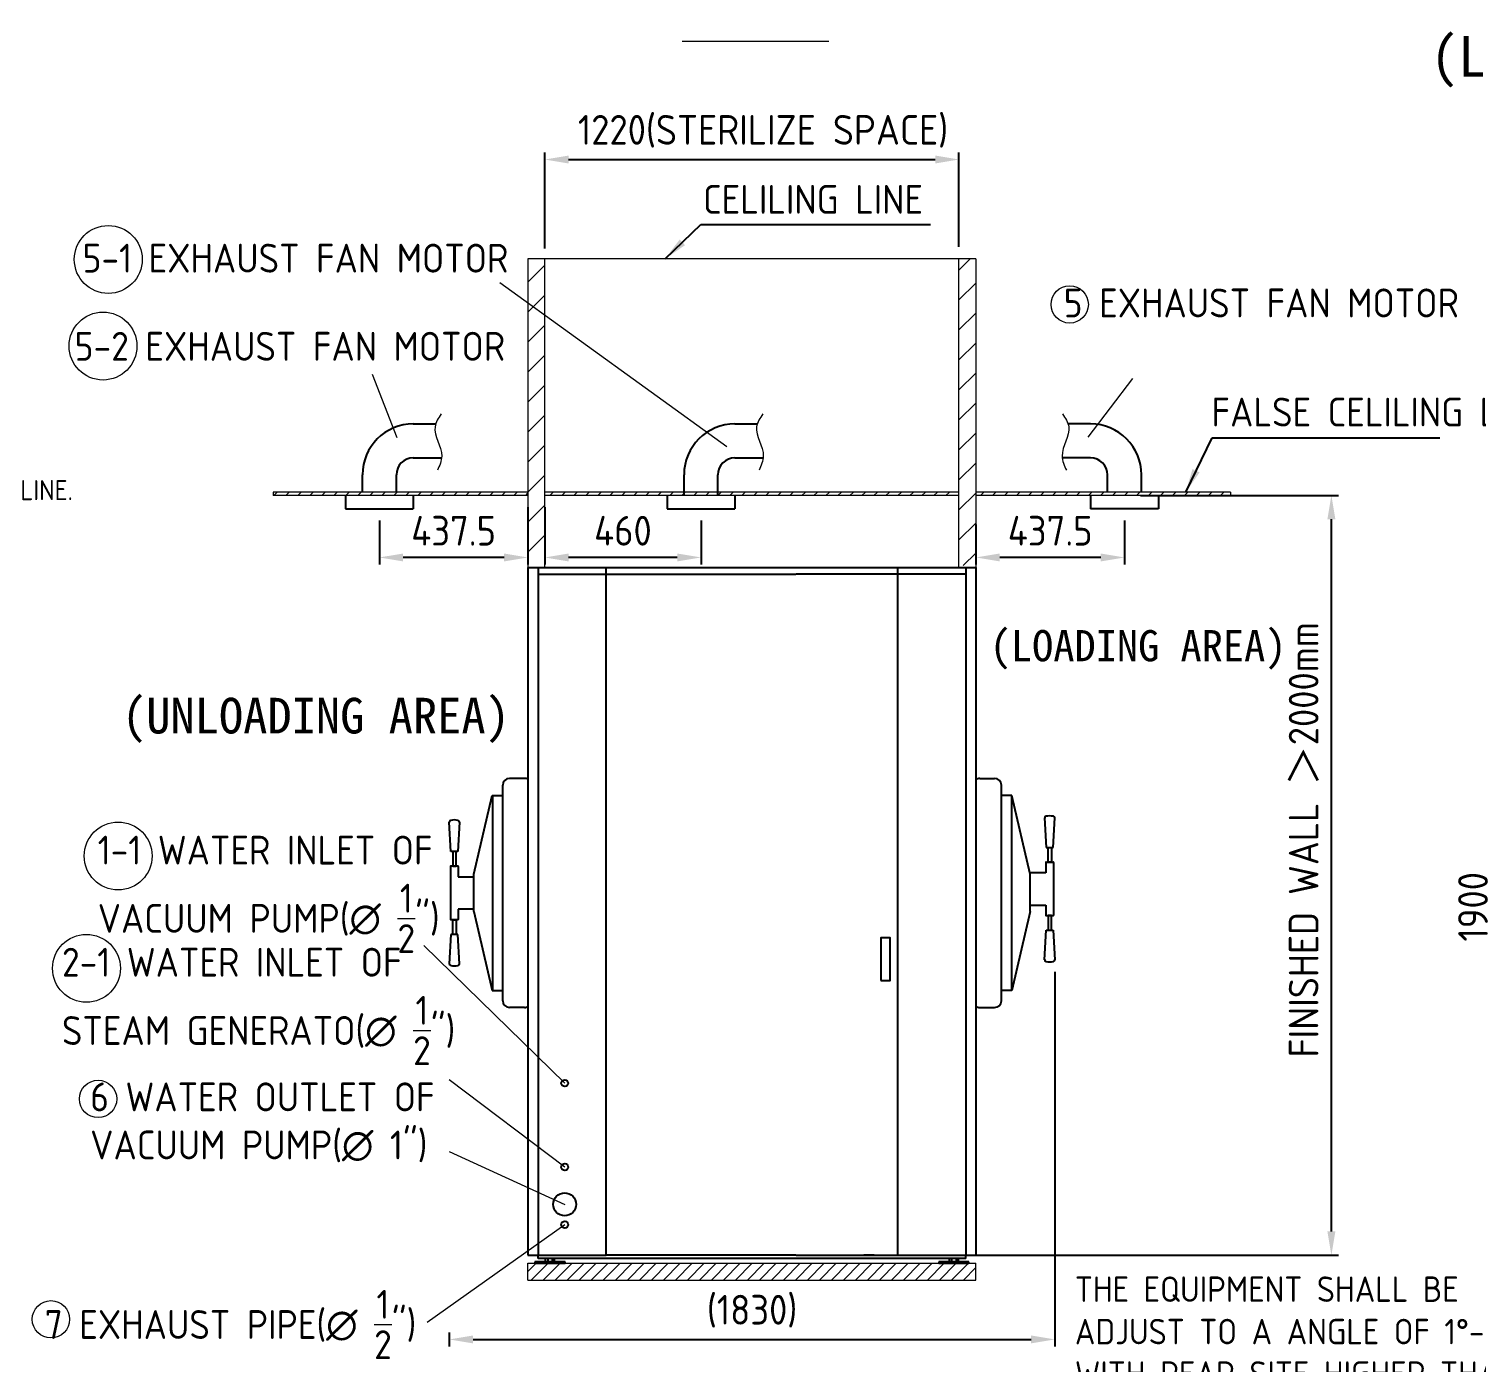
# Model space of a CAD drawing. Header units: millimetres. Extents: x -215875 to 13478, y -2277 to 9476.
# Drawn here: x 4097 to 8361, y 2136 to 6064 of the extents above; entities that cross this region are included whole.
import ezdxf

# ---------------------------------------------------------------- set-up
doc = ezdxf.new("R2010")
doc.units = ezdxf.units.MM
doc.header["$MEASUREMENT"] = 0
doc.linetypes.add('HIDDEN', pattern=[9.525, 6.35, -3.175])
doc.layers.get('0').update_dxf_attribs({"lineweight": 25})
for name, color, linetype, lineweight in [('D', 3, 'Continuous', 13), ('H', 2, 'HIDDEN', 15), ('S', 4, 'Continuous', 15)]:
    doc.layers.add(name, color=color, linetype=linetype, lineweight=lineweight)
doc.styles.get("Standard").update_dxf_attribs({"font": 'KAIU.TTF'})
doc.styles.add('STU25', font='isocp2.shx')
doc.dimstyles.new('STU25', dxfattribs={"dimscale": 35, "dimtxt": 2.5, "dimasz": 2, "dimexe": 0.6, "dimexo": 1, "dimgap": 1, "dimtad": 1, "dimdsep": 46, "dimtxsty": 'STU25', "dimcen": 2, "dimazin": 2, "dimtfac": 1, "dimtmove": 0, "dimatfit": 3, "dimfxl": 0, "dimtolj": 1, "dimtzin": 0, "dimarcsym": 0})
doc.dimstyles.new('STU25$7', dxfattribs={"dimscale": 35, "dimtxt": 2.5, "dimasz": 2, "dimexe": 1.25, "dimexo": 0.625, "dimgap": 1, "dimtad": 0, "dimdec": 4, "dimdsep": 46, "dimtxsty": 'STU25', "dimcen": 2.5, "dimazin": 2, "dimtfac": 1, "dimtdec": 4, "dimtmove": 0, "dimatfit": 3, "dimfxl": 0, "dimtolj": 1, "dimtzin": 0, "dimarcsym": 0})

# ---------------------------------------------------------------- blocks, each defined once
blk = doc.blocks.new('*D19')
at = {"layer": 'D', "color": 0, "lineweight": -2}
for p, q in [((9377.4, 4477.1), (8409.3, 4477.1)), ((8430.3, 4407.1), (8430.3, 2647.1)), ((8577.4, 2577.1), (8409.3, 2577.1))]:
    blk.add_line(p, q, dxfattribs=at)
at = {"layer": 'D', "color": 0}
for points in [[(8442, 4407.1), (8418.6, 4407.1), (8430.3, 4477.1)], [(8418.6, 2647.1), (8442, 2647.1), (8430.3, 2577.1)]]:
    blk.add_solid(points, dxfattribs=at)
at = {"layer": 'Defpoints', "color": 0}
for p in [(9412.4, 4477.1), (8430.3, 2577.1), (8612.4, 2577.1)]:
    blk.add_point(p, dxfattribs=at)
at = {"layer": 'D', "color": 0, "insert": (8351.6, 3477.1), "char_height": 87.5, "attachment_point": 5, "rotation": 90, "style": 'STU25'}
blk.add_mtext('\\A1;1900', dxfattribs=at)
blk = doc.blocks.new('*D7')
at = {"layer": 'D', "color": 0, "lineweight": -2}
for p, q in [((7372.3, 4689.1), (7955.4, 4689.1)), ((7934.4, 2520.4), (7934.4, 4619.1)), ((6622.3, 2450.4), (7955.4, 2450.4))]:
    blk.add_line(p, q, dxfattribs=at)
at = {"layer": 'D', "color": 0}
for points in [[(7946.1, 4619.1), (7922.7, 4619.1), (7934.4, 4689.1)], [(7922.7, 2520.4), (7946.1, 2520.4), (7934.4, 2450.4)]]:
    blk.add_solid(points, dxfattribs=at)
at = {"layer": 'Defpoints', "color": 0}
for p in [(7337.3, 4689.1), (7934.4, 4689.1), (6587.3, 2450.4)]:
    blk.add_point(p, dxfattribs=at)
at = {"layer": 'D', "color": 0, "insert": (7853.4, 3674.5), "char_height": 87.5, "attachment_point": 5, "rotation": 90, "style": 'STU25'}
blk.add_mtext('\\A1;\\Fisocp2.shx|c1;FINISHED WALL \\f新細明體|b0|i0|c136|p65;＞\\Fisocp2.shx|c1;2000mm', dxfattribs=at)
blk = doc.blocks.new('*D8')
at = {"layer": 'D', "color": 0, "linetype": 'Continuous', "lineweight": -2}
for p, q in [((7324.8, 4615), (7324.8, 4485.4)), ((6887.3, 4603.2), (6887.3, 4485.4)), ((7254.8, 4506.4), (6957.3, 4506.4))]:
    blk.add_line(p, q, dxfattribs=at)
at = {"layer": 'D', "color": 0}
for points in [[(6957.3, 4518), (6957.3, 4494.7), (6887.3, 4506.4)], [(7254.8, 4494.7), (7254.8, 4518), (7324.8, 4506.4)]]:
    blk.add_solid(points, dxfattribs=at)
at = {"layer": 'Defpoints', "color": 0}
for p in [(7324.8, 4650), (6887.3, 4638.2), (6887.3, 4506.4)]:
    blk.add_point(p, dxfattribs=at)
at = {"layer": 'D', "color": 0, "insert": (7106, 4585.1), "char_height": 87.5, "attachment_point": 5, "style": 'STU25'}
blk.add_mtext('\\A1;437.5', dxfattribs=at)
blk = doc.blocks.new('*D9')
at = {"layer": 'D', "color": 0, "lineweight": -2}
for p, q in [((5617.3, 4654.1), (5617.3, 4485.4)), ((6077.3, 4615), (6077.3, 4485.4)), ((6007.3, 4506.4), (5687.3, 4506.4))]:
    blk.add_line(p, q, dxfattribs=at)
at = {"layer": 'D', "color": 0}
for points in [[(5687.3, 4518), (5687.3, 4494.7), (5617.3, 4506.4)], [(6007.3, 4494.7), (6007.3, 4518), (6077.3, 4506.4)]]:
    blk.add_solid(points, dxfattribs=at)
at = {"layer": 'Defpoints', "color": 0}
for p in [(5617.3, 4689.1), (6077.3, 4650), (5617.3, 4506.4)]:
    blk.add_point(p, dxfattribs=at)
at = {"layer": 'D', "color": 0, "insert": (5847.3, 4585.1), "char_height": 87.5, "attachment_point": 5, "style": 'STU25'}
blk.add_mtext('\\A1;460', dxfattribs=at)
blk = doc.blocks.new('*D10')
at = {"layer": 'D', "color": 0, "lineweight": -2}
for p, q in [((5617.3, 5416.8), (5617.3, 5699.9)), ((5687.3, 5678.9), (6767.3, 5678.9)), ((6837.3, 5421.6), (6837.3, 5699.9))]:
    blk.add_line(p, q, dxfattribs=at)
at = {"layer": 'D', "color": 0}
for points in [[(5687.3, 5690.6), (5687.3, 5667.2), (5617.3, 5678.9)], [(6767.3, 5667.2), (6767.3, 5690.6), (6837.3, 5678.9)]]:
    blk.add_solid(points, dxfattribs=at)
at = {"layer": 'Defpoints', "color": 0}
for p in [(6837.3, 5678.9), (5617.3, 5381.8), (6837.3, 5386.6)]:
    blk.add_point(p, dxfattribs=at)
at = {"layer": 'D', "color": 0, "insert": (6260, 5762), "char_height": 87.5, "attachment_point": 5, "style": 'STU25'}
blk.add_mtext('\\A1;1220\\Fisocp2.shx|c1;(STERILIZE SPACE)', dxfattribs=at)
blk = doc.blocks.new('*D11')
at = {"layer": 'D', "color": 0, "linetype": 'Continuous', "lineweight": -2}
for p, q in [((5567.3, 4654.1), (5567.3, 4485.4)), ((5129.8, 4615), (5129.8, 4485.4)), ((5497.3, 4506.4), (5199.8, 4506.4))]:
    blk.add_line(p, q, dxfattribs=at)
at = {"layer": 'D', "color": 0}
for points in [[(5199.8, 4518), (5199.8, 4494.7), (5129.8, 4506.4)], [(5497.3, 4494.7), (5497.3, 4518), (5567.3, 4506.4)]]:
    blk.add_solid(points, dxfattribs=at)
at = {"layer": 'Defpoints', "color": 0}
for p in [(5129.8, 4650), (5567.3, 4689.1), (5129.8, 4506.4)]:
    blk.add_point(p, dxfattribs=at)
at = {"layer": 'D', "color": 0, "insert": (5348.5, 4585.1), "char_height": 87.5, "attachment_point": 5, "style": 'STU25'}
blk.add_mtext('\\A1;437.5', dxfattribs=at)
blk = doc.blocks.new('*D29')
at = {"layer": 'D', "color": 0, "lineweight": -2}
for p, q in [((7119.7, 3285.9), (7119.7, 2181.4)), ((5335.8, 2223.1), (5335.8, 2181.4)), ((5405.8, 2202.4), (7049.7, 2202.4))]:
    blk.add_line(p, q, dxfattribs=at)
at = {"layer": 'D', "color": 0}
for points in [[(5405.8, 2214), (5405.8, 2190.7), (5335.8, 2202.4)], [(7049.7, 2190.7), (7049.7, 2214), (7119.7, 2202.4)]]:
    blk.add_solid(points, dxfattribs=at)
at = {"layer": 'Defpoints', "color": 0}
for p in [(7119.7, 3320.9), (5335.8, 2258.1), (7119.7, 2202.4)]:
    blk.add_point(p, dxfattribs=at)
at = {"layer": 'D', "color": 0, "insert": (6227.8, 2285.5), "char_height": 87.5, "attachment_point": 5, "style": 'STU25'}
blk.add_mtext('\\A1;(1830)', dxfattribs=at)

msp = doc.modelspace()

# ---------------------------------------------------------------- hatches: boundary and pattern name
at = {"layer": 'H', "ltscale": 5}
h = msp.add_hatch(dxfattribs=at)
h.set_pattern_fill('ANSI31', color=256, scale=500, style=0)
h.set_pattern_definition([(45, (280.374, -17205.04), (-44.19417, 44.19417), [])])
h.paths.add_polyline_path([(5617.255, 5386.646), (5567.255, 5386.646), (5567.255, 4492.14), (5597.255, 4492.14), (5617.255, 4492.14)])
h = msp.add_hatch(dxfattribs=at)
h.set_pattern_fill('ANSI31', color=256, scale=500, style=0)
h.set_pattern_definition([(45, (100.374, -17205.04), (-44.19417, 44.19417), [])])
h.paths.add_polyline_path([(6887.255, 5386.646), (6837.255, 5386.646), (6837.255, 4477.14), (6874.538, 4492.14), (6887.255, 4477.14)])
at = {"layer": 'H'}
h = msp.add_hatch(dxfattribs=at)
h.set_pattern_fill('ANSI31', color=256, scale=200, style=0)
h.set_pattern_definition([(45, (223828.165, 23021.91), (-17.6776695, 17.6776695), [])])
h.paths.add_polyline_path([(5567.255, 4699.14), (4817.255, 4699.14), (4817.255, 4689.14), (5567.255, 4689.14)])
h = msp.add_hatch(dxfattribs=at)
h.set_pattern_fill('ANSI31', color=256, scale=200, style=0)
h.set_pattern_definition([(45, (205535.978, 17280.36), (-17.6776695, 17.6776695), [])])
h.paths.add_polyline_path([(6837.255, 4689.14), (6837.255, 4699.14), (5617.255, 4699.14), (5617.255, 4689.14)])
h = msp.add_hatch(dxfattribs=at)
h.set_pattern_fill('ANSI31', color=256, scale=200, style=0)
h.set_pattern_definition([(45, (224248.165, 23021.91), (-17.6776695, 17.6776695), [])])
h.paths.add_polyline_path([(6887.255, 4699.14), (7637.255, 4699.14), (7637.255, 4689.14), (6887.255, 4689.14)])
h = msp.add_hatch(dxfattribs=at)
h.set_pattern_fill('ANSI31', color=256, scale=200, style=0)
h.set_pattern_definition([(45, (210877.125, 34612.698), (-17.6776695, 17.6776695), [])])
h.paths.add_polyline_path([(6887.255, 2377.359), (6887.255, 2427.359), (5567.255, 2427.359), (5567.255, 2377.359)])

# ---------------------------------------------------------------- linework, layer by layer
at = {"linetype": 'Continuous'}
for p, q in [((5229.755, 4899.889), (5295.675, 4899.889)), ((6177.255, 4899.889), (6243.175, 4899.889)), ((7224.755, 4899.889), (7158.835, 4899.889)), ((5229.755, 4799.889), (5313.049, 4799.889)), ((6177.255, 4799.889), (6260.549, 4799.889)), ((7224.755, 4799.889), (7141.461, 4799.889)), ((5079.755, 4699.14), (5079.755, 4749.889)), ((5179.755, 4699.14), (5179.755, 4749.889)), ((6027.255, 4689.14), (6027.255, 4749.889)), ((6127.255, 4689.14), (6127.255, 4749.889)), ((7274.755, 4699.14), (7274.755, 4749.889)), ((7374.755, 4699.14), (7374.755, 4749.889)), ((5029.755, 4689.14), (5029.755, 4649.997)), ((5029.755, 4649.997), (5229.755, 4649.997)), ((5229.755, 4689.14), (5229.755, 4649.997)), ((5977.255, 4689.14), (5977.255, 4649.997)), ((5977.255, 4649.997), (6177.255, 4649.997)), ((6177.255, 4689.14), (6177.255, 4649.997)), ((7224.755, 4689.14), (7224.755, 4649.997)), ((7424.755, 4649.997), (7224.755, 4649.997)), ((7424.755, 4689.14), (7424.755, 4649.997)), ((5340.304, 3639.846), (5335.804, 3726.846)), ((5365.804, 3726.846), (5361.304, 3639.846)), ((7089.706, 3738.846), (7094.206, 3651.846)), ((7115.206, 3651.846), (7119.706, 3738.846)), ((5361.304, 3639.846), (5340.304, 3639.846)), ((5346.054, 3639.846), (5346.054, 3596.609)), ((5355.554, 3596.609), (5355.554, 3639.846)), ((7094.206, 3651.846), (7115.206, 3651.846)), ((7099.956, 3608.609), (7099.956, 3651.846)), ((7109.456, 3651.846), (7109.456, 3608.609)), ((5346.054, 3395.872), (5346.054, 3439.109)), ((5355.554, 3439.109), (5355.554, 3395.872)), ((7099.956, 3451.109), (7099.956, 3407.872)), ((7109.456, 3407.872), (7109.456, 3451.109)), ((5340.304, 3395.872), (5335.804, 3308.872)), ((5361.304, 3395.872), (5340.304, 3395.872)), ((5365.804, 3308.872), (5361.304, 3395.872)), ((7089.706, 3320.872), (7094.206, 3407.872)), ((7094.206, 3407.872), (7115.206, 3407.872)), ((7115.206, 3407.872), (7119.706, 3320.872))]:
    msp.add_line(p, q, dxfattribs=at)
for p, q in [((5567.255, 4477.14), (5567.255, 2450.359)), ((5567.255, 4477.14), (6887.255, 4477.14)), ((5597.255, 4477.14), (5597.255, 2450.359)), ((5797.255, 4477.14), (5797.255, 2450.359)), ((5797.755, 4457.14), (5797.755, 4477.14)), ((5798.255, 2450.359), (5798.255, 4477.14)), ((6656.255, 4477.14), (6656.255, 2450.359)), ((6656.755, 4457.14), (6656.755, 4477.14)), ((6657.255, 2450.359), (6657.255, 4477.14)), ((6857.255, 4477.14), (6857.255, 2450.359)), ((6887.255, 4477.14), (6887.255, 2450.359)), ((5597.255, 4457.14), (5797.255, 4457.14)), ((5798.255, 4457.14), (6356.255, 4457.14)), ((6857.255, 4457.14), (6357.255, 4457.14)), ((5797.255, 4195.359), (5798.255, 4195.359)), ((5557.255, 3855.359), (5513.255, 3855.359)), ((6898.255, 3855.359), (6942.255, 3855.359)), ((5463.255, 3805.359), (5463.255, 3230.359)), ((5493.255, 3200.359), (5493.255, 3835.359)), ((6962.255, 3200.359), (6962.255, 3835.359)), ((6992.255, 3805.359), (6992.255, 3230.359)), ((5339.304, 3595.609), (5339.304, 3440.109)), ((5361.304, 3596.609), (5340.304, 3596.609)), ((5346.054, 3596.609), (5355.554, 3596.609)), ((5362.304, 3595.609), (5362.304, 3565.359)), ((7093.206, 3607.609), (7093.206, 3577.359)), ((7094.206, 3608.609), (7115.206, 3608.609)), ((7109.456, 3608.609), (7099.956, 3608.609)), ((7116.206, 3607.609), (7116.206, 3452.109)), ((5362.304, 3565.359), (5408.255, 3565.359)), ((7093.206, 3577.359), (7047.255, 3577.359)), ((5362.304, 3470.359), (5362.304, 3440.109)), ((5408.255, 3470.359), (5362.304, 3470.359)), ((7047.255, 3482.359), (7093.206, 3482.359)), ((7093.206, 3482.359), (7093.206, 3452.109)), ((5361.304, 3439.109), (5340.304, 3439.109)), ((5346.054, 3439.109), (5355.554, 3439.109)), ((7094.206, 3451.109), (7115.206, 3451.109)), ((7109.456, 3451.109), (7099.956, 3451.109)), ((5557.255, 3180.359), (5513.255, 3180.359)), ((6898.255, 3180.359), (6942.255, 3180.359)), ((5567.255, 2450.359), (5597.255, 2450.359)), ((5676.755, 2431.359), (5587.755, 2431.359)), ((5587.755, 2431.359), (5587.755, 2427.359)), ((5597.255, 2440.359), (5597.255, 2450.359)), ((5597.255, 2450.359), (5798.255, 2450.359)), ((6857.255, 2440.359), (5597.255, 2440.359)), ((5618.976, 2431.359), (5618.976, 2440.359)), ((5645.534, 2440.359), (5618.976, 2440.359)), ((5625.616, 2440.359), (5625.616, 2431.359)), ((5638.895, 2440.359), (5638.895, 2431.359)), ((5645.534, 2431.359), (5645.534, 2440.359)), ((5676.755, 2427.359), (5676.755, 2431.359)), ((6356.255, 2450.359), (5798.255, 2450.359)), ((6357.255, 2450.359), (6887.255, 2450.359)), ((6535.534, 2440.359), (6508.976, 2440.359)), ((6587.255, 2450.359), (6557.255, 2450.359)), ((6866.755, 2431.359), (6777.755, 2431.359)), ((6777.755, 2431.359), (6777.755, 2427.359)), ((6808.976, 2431.359), (6808.976, 2440.359)), ((6815.616, 2440.359), (6815.616, 2431.359)), ((6828.895, 2440.359), (6828.895, 2431.359)), ((6835.534, 2431.359), (6835.534, 2440.359)), ((6857.255, 2440.359), (6857.255, 2450.359)), ((6866.755, 2427.359), (6866.755, 2431.359)), ((5587.755, 2427.359), (5676.755, 2427.359)), ((6777.755, 2427.359), (6866.755, 2427.359))]:
    msp.add_line(p, q)
at = {"linetype": 'Continuous', "lineweight": 25}
for p, q in [((5408.255, 3572.859), (5462.092, 3805.359)), ((5462.092, 3805.359), (5463.255, 3805.062)), ((5463.255, 3805.359), (5493.255, 3805.359)), ((6992.255, 3805.359), (6962.255, 3805.359)), ((6993.418, 3805.359), (6992.255, 3805.062)), ((7047.255, 3572.859), (6993.418, 3805.359)), ((5408.255, 3462.859), (5408.255, 3572.859)), ((7047.255, 3462.859), (7047.255, 3572.859)), ((5408.255, 3462.859), (5462.092, 3230.359)), ((7047.255, 3462.859), (6993.418, 3230.359)), ((5462.092, 3230.359), (5463.255, 3230.656)), ((5463.255, 3230.359), (5493.255, 3230.359)), ((6992.255, 3230.359), (6962.255, 3230.359)), ((6993.418, 3230.359), (6992.255, 3230.656))]:
    msp.add_line(p, q, dxfattribs=at)
msp.add_lwpolyline([(6607.255, 3260.359), (6634.255, 3260.359), (6634.255, 3385.359), (6607.255, 3385.359)], close=True)
for centre, radius in [((5675.681, 2957.359), 10), ((5675.681, 2710.359), 10), ((5675.681, 2600.359), 33.5), ((5675.681, 2540.359), 10)]:
    msp.add_circle(centre, radius)
at = {"linetype": 'Continuous'}
for centre, radius, start, end in [((5229.755, 4749.889), 150, 90, 180), ((6177.255, 4749.889), 150, 90, 180), ((7224.755, 4749.889), 150, 0, 90), ((5229.755, 4749.889), 50, 90, 180), ((6177.255, 4749.889), 50, 90, 180), ((7224.755, 4749.889), 50, 0, 90), ((5340.811, 3726.846), 5.007, 101.352885, 180), ((5350.804, 3677.074), 55.773, 78.647115, 101.352885), ((5360.797, 3726.846), 5.007, 354.078128, 78.647115), ((7094.713, 3738.846), 5.007, 101.352885, 185.921872), ((7104.706, 3689.074), 55.773, 78.647115, 101.352885), ((7114.699, 3738.846), 5.007, 0, 78.647115), ((5340.811, 3308.872), 5.007, 180, 258.647115), ((5350.804, 3358.644), 55.773, 258.647115, 281.352885), ((5360.797, 3308.872), 5.007, 281.352885, 5.921872), ((7094.713, 3320.872), 5.007, 174.078128, 258.647115), ((7104.706, 3370.644), 55.773, 258.647115, 281.352885), ((7114.699, 3320.872), 5.007, 281.352885, 360)]:
    msp.add_arc(centre, radius, start, end, dxfattribs=at)
for centre, radius, start, end in [((5513.255, 3835.359), 20, 90, 180), ((5557.255, 3835.359), 20, 60, 90), ((6898.255, 3835.359), 20, 90, 123.367013), ((6942.255, 3835.359), 20, 0, 90), ((5340.304, 3595.609), 1, 90, 180), ((5361.304, 3595.609), 1, 0, 90), ((7094.206, 3607.609), 1, 90, 180), ((7115.206, 3607.609), 1, 0, 90), ((5340.304, 3440.109), 1, 180, 270), ((5361.304, 3440.109), 1, 270, 0), ((7094.206, 3452.109), 1, 180, 270), ((7115.206, 3452.109), 1, 270, 0), ((5513.255, 3200.359), 20, 180, 270), ((6942.255, 3200.359), 20, 270, 0), ((5557.255, 3200.359), 20, 270, 300), ((6898.255, 3200.359), 20, 236.632987, 270)]:
    msp.add_arc(centre, radius, start, end)
at = {"layer": 'D'}
for p, q in [((6021.378, 6027.98), (6453.977, 6027.98)), ((5182.467, 4859.305), (5109.737, 5045.103)), ((5675.681, 2957.359), (5260.46, 3363.262)), ((5675.681, 2710.359), (5335.804, 2967.153)), ((5335.804, 2756.389), (5675.681, 2600.359)), ((5675.681, 2540.359), (5270.34, 2252.368))]:
    msp.add_line(p, q, dxfattribs=at)
at = {"layer": 'D', "linetype": 'Continuous'}
for p, q in [((6153.269, 4832.465), (5484.839, 5315.147)), ((7217.547, 4860.765), (7349.702, 5034.159))]:
    msp.add_line(p, q, dxfattribs=at)
at = {"layer": 'D'}
for centre, radius in [((4331.016, 5384.405), 100), ((7163.449, 5251.883), 55), ((4315.682, 5129.225), 100), ((4360.182, 3626.807), 100), ((4266.781, 3295.826), 100), ((4301.1, 2911.016), 55), ((4162.196, 2261.593), 55)]:
    msp.add_circle(centre, radius, dxfattribs=at)
for points in [[(5311.99, 4929.466), (5293.728, 4891.561), (5313.394, 4805.223), (5300.751, 4763.107)], [(6259.49, 4929.466), (6241.228, 4891.561), (6260.894, 4805.223), (6248.251, 4763.107)], [(7142.52, 4929.466), (7160.782, 4891.561), (7141.116, 4805.223), (7153.759, 4763.107)]]:
    msp.add_spline(points, degree=3, dxfattribs=at)
at = {"layer": 'S', "linetype": 'Continuous'}
for p, q in [((5567.255, 5386.646), (5567.255, 4477.14)), ((5617.255, 4477.14), (5617.255, 5386.646)), ((6837.255, 4477.14), (6837.255, 5386.646)), ((6887.255, 5386.646), (6887.255, 4477.14)), ((5567.255, 4699.14), (4817.255, 4699.14)), ((6837.255, 4699.14), (5617.255, 4699.14)), ((7637.255, 4699.14), (6887.255, 4699.14)), ((5567.255, 4689.14), (4817.255, 4689.14)), ((6837.255, 4689.14), (5617.255, 4689.14)), ((7637.255, 4689.14), (6887.255, 4689.14))]:
    msp.add_line(p, q, dxfattribs=at)
at = {"layer": 'S'}
for p, q in [((6887.255, 5386.646), (5567.255, 5386.646)), ((4817.255, 4699.14), (4817.255, 4689.14)), ((7637.255, 4699.14), (7637.255, 4689.14)), ((5567.255, 2427.359), (6887.255, 2427.359)), ((5567.255, 2377.359), (5567.255, 2427.359)), ((6887.255, 2377.359), (6887.255, 2427.359)), ((5567.255, 2377.359), (6887.255, 2377.359))]:
    msp.add_line(p, q, dxfattribs=at)

# ---------------------------------------------------------------- texts
at = {"layer": 'D', "color": 11, "char_height": 85, "attachment_point": 1, "style": 'STU25'}
for s, insert in [('{\\A1;}\\P{\\A1;\\H0.70420x;     THIS DRAWING GIVES THE BASIC INSTRUCTIONS FOR PROVIDING THE SUPPLY SERVICES AND}\\P{\\A1;\\H0.70420x;ENVIRONMENT THAT GUARANTEES THE PROPER FUNCTIONNING OF THE PRODUCTS FROM THIS }\\P{\\A1;\\H0.70420x;COMPANY. THE PURCHASER, AND THE PURCHARSER\'S INSTALLERS SHALL PROVIDE THE SUPPLY }\\P{\\A1;\\H0.70420x;LlNES NECESSARY FOR EACH PRODUCT IN ACCORDANCE WITH ESTABLlSHED APPLlCABLE NORMS }\\P{\\A1;\\H0.70420x;AND REGULATIONS. THE COMPANY DECLlNES ALL RESPONSABILlTY FOR FAILURE TO COMPLY WITH }\\P{\\A1;\\H0.70420x;SUCH LAWS AND REGULATIONS}{\\A1;\\F????;\\H0.70420x;.}\\P{\\A1;\\F????;\\H0.70420x;}\\P{\\A1;\\F????;\\H0.70420x;}\\P{\\A1;\\F????;\\H0.70420x;}\\P{\\A1;\\Fisocp2.shx;\\H0.70420x;THIS COMPANY RESERVES THE RIGHT TO MODIFY THIS DRAWING ACCORDING TO THE TECHNICAL }\\P{\\A1;\\Fisocp2.shx;\\H0.70420x;DEVELOPMENT OF THE EQUIPMENT.}\\P{\\A1;\\Fisocp2.shx;\\H0.70420x;}\\P{\\A1;\\Fisocp2.shx;\\H0.70420x;}\\P{\\A1;\\Fisocp2.shx;\\H0.70420x;A. AIR INTAKE FREE OF IMPURITIES ∅ }{\\A1;\\fISOCP2|b0|i1|c0|p2;\\H0.70420x;1}{\\A1;\\Fisocp2.shx;\\H0.70420x;/4"}{\\A1;\\fISOCP2|b0|i1|c0|p2;\\H0.70420x;, }{\\A1;\\Fisocp2.shx;\\H0.70420x;FILTERED AND REGULATED AT A PRESSURE OF 6-7 bar}\\P{\\A1;\\F????;\\H0.70420x; }{\\A1;\\Fisocp2.shx;\\H0.70420x;, FLOW OF 0.0083 Nm{\\A1;\\Fisocp2.shx;\\H0.49294x;\\S3^ ;}}{\\A1;\\Fisocp2.shx;\\H0.70441x;/min, APROX. CYCLE CONSUMPTION 0.005 Nm{\\A1;\\Fisocp2.shx;\\H0.49309x;\\S3^ ;}}{\\A1;\\Fisocp2.shx;\\H0.70462x;/min, PLACED THE WALL }\\P{\\A1;\\F????;\\H0.70462x; }{\\A1;\\Fisocp2.shx;\\H0.70462x;WITH BUILT-IN AND ACCESSIBLE KEY.}\\P{\\A1;\\Fisocp2.shx;\\H0.70462x;NOTE:}\\P{\\A1;\\F????;\\H0.70462x; }{\\A1;\\Fisocp2.shx;\\H0.70462x;THIS INTAKE WILL BE PROVIDED ONLY IF THE CUSTOMER HAS AIR NETWORK}{\\A1;\\fArial|b0|i0|c0|p34;\\H0.77508x;.}\\P{\\A1;\\Fisocp2.shx;\\H0.70432x;1. COLD WATER INTAKE OF ∅1/2", TEMPERATURE OF WATER 25°C, CONSUMPTION PER CYCLE 10}{\\A1;\\f細明體|b0|i0|c136|p49;\\H0.70432x;~}{\\A1;\\Fisocp2.shx;\\H0.70432x;300 }\\P{\\A1;\\F???;\\H0.70432x; }{\\A1;\\Fisocp2.shx;\\H0.70432x;LITERS. (WATER CONSUMPTION DETERMINED BY DRYING TIME) THE VACUUM PUMP 10 L/MIN. PRESSURE}\\P{\\A1;\\F???;\\H0.70432x; }{\\A1;\\Fisocp2.shx;\\H0.70432x; OF WATER 0.5}{\\A1;\\f細明體|b0|i0|c136|p49;\\H0.70432x;~}{\\A1;\\Fisocp2.shx;\\H0.70432x;10 bar}{\\A1;\\f標楷體|b0|i0|c136|p65;\\H0.70432x;、}{\\A1;\\Fisocp2.shx;\\H0.70432x;HARDNESS OF WATER 0.9°fH(0.09mmol/L)}{\\A1;\\f標楷體|b0|i0|c136|p65;\\H0.70432x;、}{\\A1;\\Fisocp2.shx;\\H0.70432x;pH 7}{\\A1;\\f細明體|b0|i0|c136|p49;\\H0.70432x;~}{\\A1;\\Fisocp2.shx;\\H0.70432x;9}{\\A1;\\f標楷體|b0|i0|c136|p65;\\H0.70432x;、}{\\A1;\\Fisocp2.shx;\\H0.70432x;THE CHLORIDES LEVEL }\\P{\\A1;\\F???;\\H0.70432x; }{\\A1;\\Fisocp2.shx;\\H0.70432x;WILL BE }{\\A1;\\f新細明體|b0|i0|c136|p16;\\H0.70432x;≦}{\\A1;\\Fisocp2.shx;\\H0.70432x;0.1 mg/l, PLACED THE WALL WITH BUILT-IN AND ACCESSIBLE KEY.}\\P{\\A1;\\Fisocp2.shx;\\H0.70432x;2.COLD TREATEDWATER INTAKE OF ∅1/2"G, SUPPLIED AT TEMPERATURE OF 25°C, CONSUMPTION PER }\\P{\\A1;\\F????;\\H0.70432x; }{\\A1;\\Fisocp2.shx;\\H0.70432x;13L/CYC, PRESSURE OF WATER 0.5}{\\A1;\\f細明體|b0|i0|c136|p49;\\H0.70432x;~}{\\A1;\\Fisocp2.shx;\\H0.70432x;10 bar}{\\A1;\\f標楷體|b0|i0|c136|p65;\\H0.70432x;、}{\\A1;\\Fisocp2.shx;\\H0.70432x;HARDNESS OF WATER}{\\A1;\\f標楷體|b0|i0|c136|p65;\\H0.70432x;≦}{\\A1;\\Fisocp2.shx;\\H0.70432x;0.2°fH(0.02mmol/L)}{\\A1;\\f標楷體|b0|i0|c136|p65;\\H0.70432x;，}{\\A1;\\Fisocp2.shx;\\H0.70432x;pH 5}{\\A1;\\f細明體|b0|i0|c136|p49;\\H0.70432x;~}{\\A1;\\Fisocp2.shx;\\H0.70432x;7AND }\\P{\\A1;\\F???;\\H0.70432x; }{\\A1;\\Fisocp2.shx;\\H0.70432x;WITH CONDUCTIVITY }{\\A1;\\f標楷體|b0|i0|c136|p65;\\H0.70432x;≦}{\\A1;\\Fisocp2.shx;\\H0.70432x;15}{\\A1;\\f標楷體|b0|i0|c136|p65;\\H0.70432x;μ}{\\A1;\\Fisocp2.shx;\\H0.70432x;S/cm , PLACED THE WALL WITH BUILT-IN AND ACCESSIBLE KEY.}\\P{\\A1;\\Fisocp2.shx;\\H0.70432x;}\\P{\\A1;\\Fisocp2.shx;\\H0.70432x;NOTE:}\\P{\\A1;\\Fisocp2.shx;\\H0.70432x; EACH TIME THE STEAM GENERATOR IS EMPTIED FOR CLEANING OR MAINTENANCE, A FURTHER 15 }\\P{\\A1;\\F???;\\H0.70432x; }{\\A1;\\Fisocp2.shx;\\H0.70432x;LITER OF WATER ARE NEEDED TO FILL IT UP AGAIN.}\\P{\\A1;\\Fisocp2.shx;\\H0.70432x;3. DRAINAGE PIPE ∅}{\\A1;\\f標楷體|b0|i0|c136|p65;\\H0.70432x;≧}{\\A1;\\Fisocp2.shx;\\H0.70432x;1" METALLIC PIPE, CORROSION RESISTANCE 2"G. AND A TEMPERATURE OF }\\P{\\A1;\\F???;\\H0.70432x; }{\\A1;\\Fisocp2.shx;\\H0.70432x;100°C ABOVE.}\\P{\\A1;\\Fisocp2.shx;\\H0.70432x;4.ELECTRIC INTAKE}{\\A1;\\f標楷體|b0|i0|c136|p65;\\H0.70432x;，}{\\A1;\\Fisocp2.shx;\\H0.70432x;15kWx2,}{\\A1;\\Fisocp2.shx;\\H0.70432x;WIRE 4 m  LONG. (GENERAL POWER SUPPLY TO THE}{\\A1;\\F???;\\H0.70432x; }{\\A1;\\Fisocp2.shx;\\H0.70432x;STERILIZER).}\\P{\\A1;\\Fisocp2.shx;\\H0.70432x;}\\P{\\A1;\\Fisocp2.shx;\\H0.70432x;}\\P{\\A1;\\Fisocp2.shx;\\H0.70432x;}\\P{\\A1;\\Fisocp2.shx;\\H0.70432x;NOTE:POWER INPUT MUST BE INSTALLED ACCORDING TO LOCAL APPLICABLE NORMS.}\\P{\\A1;\\H0.69596x;NOTE: ONCE THERE EXISTS REVERSING OF FAN BLADES THAT WILL CAUSED NO VACUUM VALUE, }\\P{\\A1;\\H0.69596x;TURN OFF THE MAIN POWER AND THEN SWITCH ANY TWO LINES OF THE THREE-PHASES EXCEPT GROUND LINE. }\\P{\\A1;\\H0.69596x;YOU MAY HAVE TO REPEAT THIS SWITCHING STEPS FOR TWO TIMES TO MATCH }\\P{\\A1;\\H0.69596x;WITH THE CORRECT ROTATING DIRECTION AS SHOWN ON THE PUMP. }\\P{\\A1;\\Fisocp2.shx;\\H0.70432x;5. CEILING MOUNTED AIR EXTRACTION WITH GRILLE DRAW 200 Kcal/h (LOADING / UNLOADING AREA).}\\P{\\A1;\\Fisocp2.shx;\\H0.70432x;5-1 CEILING MOUNTED AIR EXTRACTION WITH GRILLE DRAW 400 Kcal/h (STERILIZE AREA).}\\P{\\A1;\\Fisocp2.shx;\\H0.70432x;6. A CHECK VALVE SHALL BE FITTED AS INDICATED IN THE DRAWING (6) and (7).}\\P{\\A1;\\Fisocp2.shx;\\H0.70432x;}\\P{\\A1;\\Fisocp2.shx;\\H0.70432x;B. THE EQUIPMENT SHALL BE ADJUST TO A ANGLE OF 1°}{\\A1;\\f細明體|b0|i0|c136|p49;\\H0.70432x;~}{\\A1;\\Fisocp2.shx;\\H0.70432x;2° WITH REAR SITE HIGHER THAN FRONT }\\P{\\A1;\\F???;\\H0.70432x; }{\\A1;\\Fisocp2.shx;\\H0.70432x;SITE FOR THE PROPER OPERATION OF DRY AND DRAINAGE}{\\A1;\\fArial|b0|i0|c0|p34;\\H0.77475x;.}\\P{\\A1;\\fArial|b0|i0|c0|p34;\\H0.77475x;}\\P{\\A1;\\Fisocp2.shx;\\H0.70402x;IMPORTANT}{\\A1;\\f標楷體|b0|i0|c136|p65;\\H0.70402x;：}{\\A1;\\Fisocp2.shx;\\H0.70402x;ENVIRONMENT CONDITIONS IN THE STERILE AREA:}\\P{\\A1;\\Fisocp2.shx;\\H1.00000x;-}{\\A1;\\F???;\\H0.70420x; }{\\A1;\\Fisocp2.shx;\\H0.70420x;THE STERILE AREA TEMPERATURE MUST BE }{\\A1;\\f標楷體|b0|i0|c136|p65;\\H0.70420x;≦}{\\A1;\\Fisocp2.shx;\\H0.70420x; 40°C }{\\A1;\\f標楷體|b0|i0|c136|p65;\\H0.70420x;；}{\\A1;\\Fisocp2.shx;\\H0.70420x;HUMIDITY }{\\A1;\\f標楷體|b0|i0|c136|p65;\\H0.70420x;≦}{\\A1;\\Fisocp2.shx;\\H0.70420x; 85%RH}\\P{\\A1;\\Fisocp2.shx;\\H1.00000x;-}{\\A1;\\F???;\\H0.70420x; }{\\A1;\\Fisocp2.shx;\\H0.70420x;TO KEEP THESE CONDITIONS IN THE STERILE AREA AND DEPENDING ON THE Kcal. LOST BY THE }\\P{\\A1;\\F???;\\H0.70420x;  }{\\A1;\\Fisocp2.shx;\\H0.70420x;EQUIPMENT INDICATED IN THE ITEMS 5 & 5-1, WE SUGGEST THAT THE EXTRACTOR AND THE }\\P{\\A1;\\F???;\\H0.70420x;  }{\\A1;\\Fisocp2.shx;\\H0.70420x;DIAMETER OF THE EXTRACTION TUBE ARE CALCULATED AND MADE BY A SPECIALIZED COMPANY.}', (454.372, 8959.939)), ('{\\Fisocp2.shx|c1;\\C3;5-1 EXHAUST FAN MOTOR}', (4255.411, 5430.73)), ('{\\Fisocp2.shx|c1;\\C3;5 EXHAUST FAN MOTOR}', (7145.878, 5298.725)), ('{\\Fisocp2.shx|c1;\\C3;5-2 EXHAUST FAN MOTOR}', (4232.045, 5170.947)), ('\\A1;\\Fisocp2.shx|c1;\\C3;1-1 WATER INLET OF \\PVACUUM PUMP(∅ \\S1/2;")', (4299.885, 3686.596)), ('\\A1;\\Fisocp2.shx|c1;\\C3;2-1 WATER INLET OF \\PSTEAM GENERATO(∅ \\S1/2;")', (4194.636, 3356.25)), ('{\\Fisocp2.shx|c1;\\C3;6 WATER OUTLET OF \\PVACUUM PUMP(∅ 1")}', (4277.709, 2959.491)), ('\\A1;\\Fisocp2.shx|c1;\\C3;7 EXHAUST PIPE(∅ \\S1/2;")', (4143.628, 2348.297))]:
    msp.add_mtext(s, dxfattribs=dict(at, insert=insert))
at = {"layer": 'D', "color": 11, "attachment_point": 1}
for s, insert, char_height in [('{\\fDFKai-SB|b0|i0|c136|p0;\\C3;(LOADING AREA)}', (8226.037, 6042.933), 120), ('{\\Fisocp.shx|c1;\\C3;CELILING LINE\\f標楷體|b0|i0|c136|p65; }', (6083.349, 5603.92), 85), ('{\\Fisocp2.shx|c1;\\C3;FALSE CELILING LINE}', (7581.197, 4977.26), 85), ('{\\fDFKai-SB|b0|i0|c136|p0;\\C3;(LOADING AREA)}', (6927.816, 4292.341), 91.8), ('{\\fDFKai-SB|b0|i0|c136|p0;\\C3;(UNLOADING AREA)}', (4371.386, 4092.818), 105), ('{\\Fisocp2.shx|c1;\\C3;THE EQUIPMENT SHALL BE \\PADJUST TO A ANGLE OF 1°-2°\\PWITH REAR SITE HIGHER THAN \\PFRONT SITE FOR THE PROPER \\POPERATION OF DRY AND DRAINAGE.}', (7178.657, 2388.02), 75)]:
    msp.add_mtext(s, dxfattribs=dict(at, insert=insert, char_height=char_height))

# ---------------------------------------------------------------- dimensions: what is measured, and where the dimension line sits
at = {"layer": 'D'}
dim = msp.add_linear_dim(base=(6837.255, 5678.889), p1=(5617.255, 5381.773), p2=(6837.255, 5386.646), text='<>\\Fisocp2.shx|c1;(STERILIZE SPACE)', dimstyle='STU25', override={"dimtxsty": 'STU25'}, dxfattribs=at)
dim.commit()
dim.dimension.update_dxf_attribs({"geometry": '*D10', "text_midpoint": (6260.041, 5678.889), "dimtype": 160})
at = {"layer": 'D', "linetype": 'Continuous'}
for base, p1, p2, picture, middle in [((5129.755, 4506.353), (5567.255, 4689.14), (5129.755, 4649.997), '*D11', (5348.505, 4506.353)), ((6887.255, 4506.353), (7324.755, 4649.997), (6887.255, 4638.233), '*D8', (7106.005, 4506.353))]:
    dim = msp.add_linear_dim(base=base, p1=p1, p2=p2, angle=180, dimstyle='STU25', dxfattribs=at)
    dim.commit()
    dim.dimension.update_dxf_attribs({"geometry": picture, "text_midpoint": middle, "dimtype": 160})
at = {"layer": 'D'}
dim = msp.add_linear_dim(base=(5617.255, 4506.353), p1=(6077.255, 4649.997), p2=(5617.255, 4689.14), dimstyle='STU25', dxfattribs=at)
dim.commit()
dim.dimension.update_dxf_attribs({"geometry": '*D9', "text_midpoint": (5847.255, 4506.353), "dimtype": 160})
dim = msp.add_linear_dim(base=(7934.408, 4689.14), p1=(6587.255, 2450.359), p2=(7337.255, 4689.14), angle=90, text='\\Fisocp2.shx|c1;FINISHED WALL \\f新細明體|b0|i0|c136|p65;＞\\Fisocp2.shx|c1;2000mm', dimstyle='STU25', override={"dimtxsty": 'STU25'}, dxfattribs=at)
dim.commit()
dim.dimension.update_dxf_attribs({"geometry": '*D7', "text_midpoint": (7934.408, 3674.464), "dimtype": 160})
dim = msp.add_linear_dim(base=(8430.309, 2577.14), p1=(9412.38, 4477.14), p2=(8612.38, 2577.14), angle=90, dimstyle='STU25', dxfattribs=at)
dim.commit()
dim.dimension.update_dxf_attribs({"geometry": '*D19', "text_midpoint": (8430.309, 3477.14), "dimtype": 160})
dim = msp.add_linear_dim(base=(7119.706, 2202.368), p1=(5335.804, 2258.065), p2=(7119.706, 3320.872), text='(1830)', dimstyle='STU25', override={"dimtxsty": 'STU25'}, dxfattribs=at)
dim.commit()
dim.dimension.update_dxf_attribs({"geometry": '*D29', "text_midpoint": (6227.755, 2285.493)})

# ---------------------------------------------------------------- leaders
for points in [[(5971.767, 5386.646), (6077.2, 5487.069), (6753.772, 5487.069)], [(7505.139, 4698.903), (7582.816, 4859.114), (8253.582, 4859.114)]]:
    msp.add_leader(points, dimstyle='STU25$7', override={"dimgap": 1, "dimtad": 0}, dxfattribs=at)

doc.saveas('drawing.dxf')
